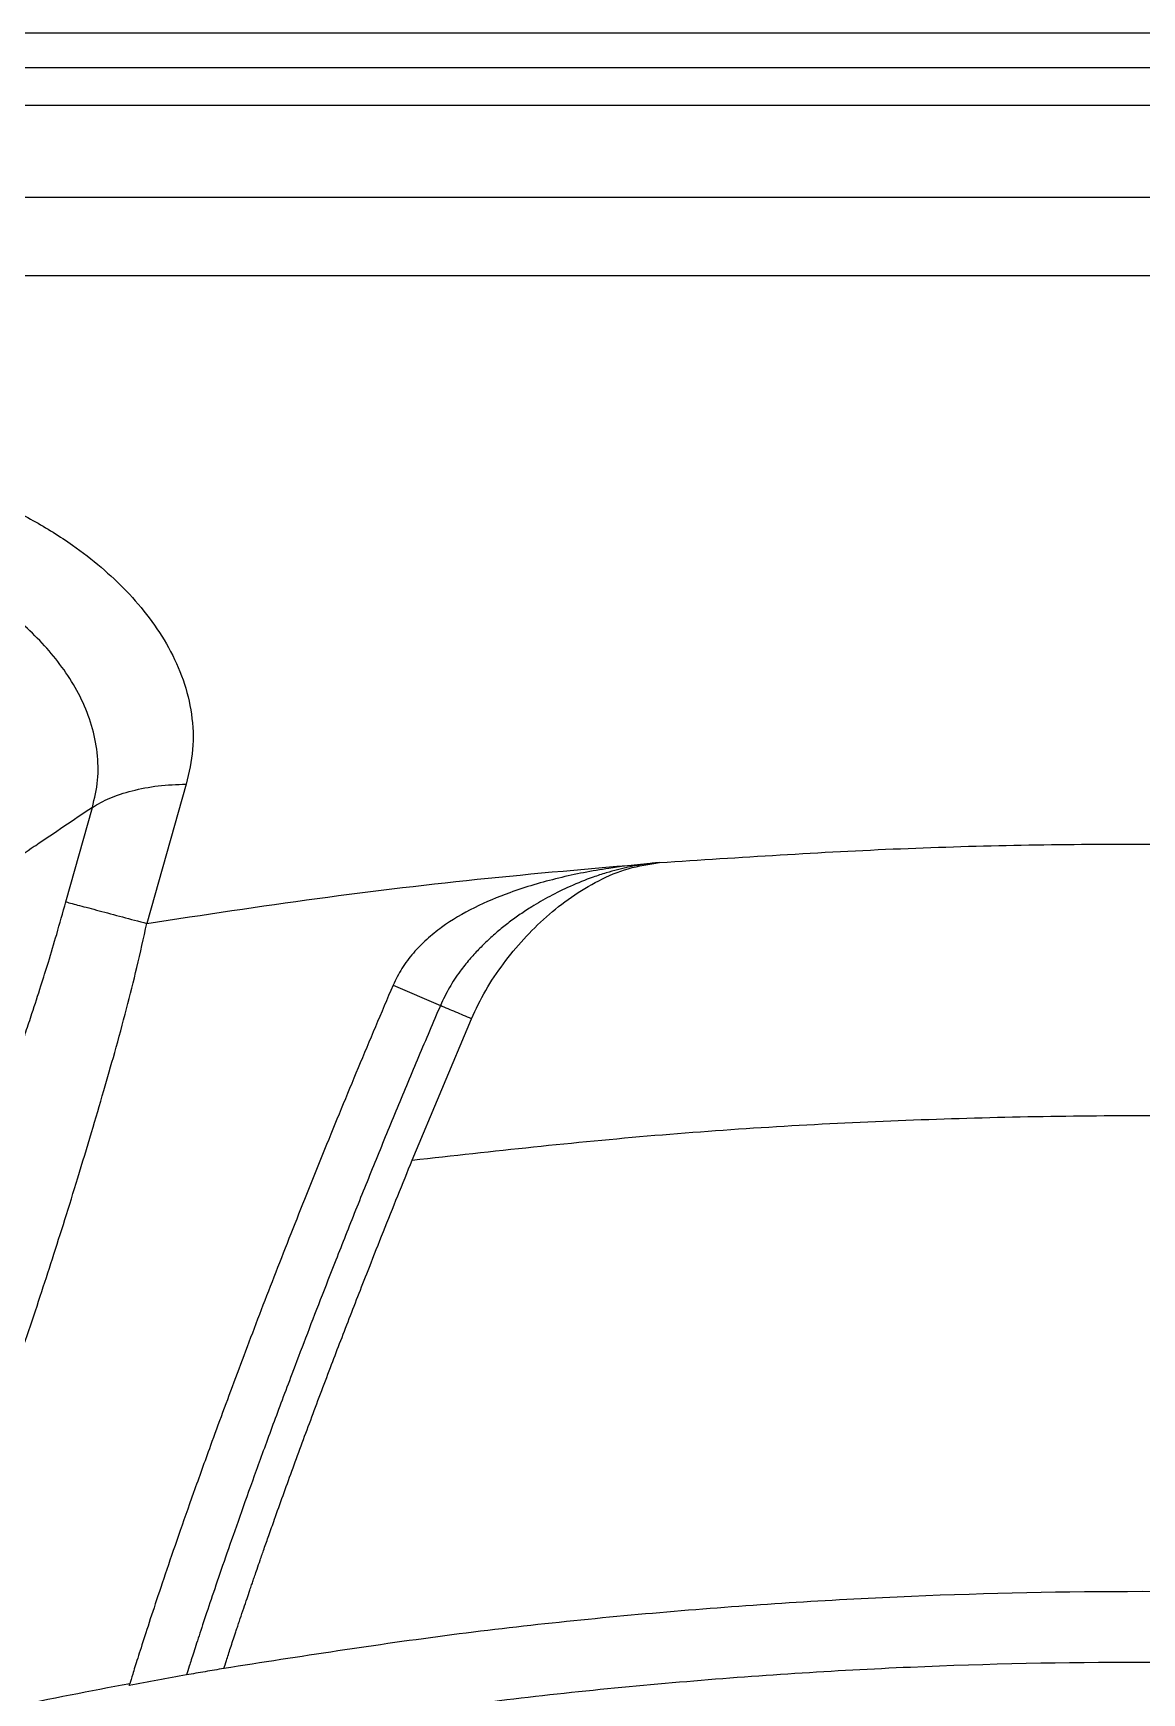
# Model space of a CAD drawing. Extents: x 943 to 1030, y 781 to 934.
# Drawn here: x 980.83 to 986.75, y 881.44 to 890.31 of the extents above; entities that cross this region are included whole.
import ezdxf

# ---------------------------------------------------------------- set-up
doc = ezdxf.new("R2010")
doc.units = 0
doc.header["$MEASUREMENT"] = 0
doc.layers.add('1', color=4, linetype='Continuous')

# ---------------------------------------------------------------- blocks, each defined once
blk = doc.blocks.new('AIRA')
at = {"layer": '1', "color": 4, "linetype": 'Continuous', "lineweight": 25}
blk.add_line((84.1416, 87.1416), (3, 87.1416), dxfattribs=at)
at = {"layer": '1', "color": 3, "linetype": 'Continuous', "lineweight": 25}
for p, q in [((3.4171, 86.958), (83.7245, 86.958)), ((83.4478, 86.7551), (3.6938, 86.7551)), ((82.8146, 86.2636), (4.327, 86.2636)), ((82.3058, 85.8457), (4.8358, 85.8457)), ((38.4683, 83.1307), (38.2583, 82.3868)), ((37.8255, 82.502), (37.9676, 83.0066)), ((39.5723, 82.0566), (39.8251, 81.9483)), ((39.6753, 81.1232), (39.9905, 81.8774))]:
    blk.add_line(p, q, dxfattribs=at)
for points, knots in [([(36.4424, 84.8554), (36.526, 84.8528), (36.6937, 84.8475), (36.9427, 84.806), (37.187, 84.7418), (37.4243, 84.6538), (37.6511, 84.5435), (37.8484, 84.4208), (38.0141, 84.2928), (38.152, 84.1633), (38.2743, 84.0206), (38.3782, 83.8623), (38.4568, 83.6897), (38.502, 83.5057), (38.5112, 83.3151), (38.4826, 83.1922), (38.4683, 83.1307)], [0, 0, 0, 0, 0.08297, 0.166462, 0.250083, 0.333593, 0.417503, 0.500166, 0.563936, 0.625214, 0.687725, 0.750222, 0.812696, 0.875145, 0.937572, 1, 1, 1, 1]), ([(37.9676, 83.0066), (37.9789, 83.0547), (38.0015, 83.1509), (37.997, 83.3), (37.9671, 83.4451), (37.9129, 83.5833), (37.8393, 83.7119), (37.7502, 83.8302), (37.6488, 83.9382), (37.5005, 84.0683), (37.2946, 84.2054), (37.0543, 84.3146), (36.8338, 84.3806), (36.6396, 84.418), (36.5082, 84.423), (36.4424, 84.4255)], [0, 0, 0, 0, 0.06245, 0.124906, 0.187382, 0.249874, 0.312382, 0.374904, 0.437434, 0.499968, 0.624933, 0.749913, 0.833282, 0.916644, 1, 1, 1, 1]), ([(37.9676, 83.0066), (37.9968, 83.0237), (38.0552, 83.058), (38.1767, 83.0973), (38.316, 83.125), (38.4176, 83.1288), (38.4683, 83.1307)], [0, 0, 0, 0, 0.2501749, 0.500317, 0.750635, 1, 1, 1, 1]), ([(37.9675, 83.0067), (37.8663, 82.9384), (37.7627, 82.8684), (37.6169, 82.7696), (37.5651, 82.7344), (37.5043, 82.6933), (37.4489, 82.6559), (37.3998, 82.6228), (37.3621, 82.5973)], [0, 0, 0, 0, 0.499998, 0.51203, 0.72574, 0.757301, 0.813532, 1, 1, 1, 1]), ([(40.9956, 82.7117), (41.4244, 82.74), (42.2818, 82.7967), (43.5708, 82.818), (44.8598, 82.7968), (45.7173, 82.7401), (46.1461, 82.7118)], [0, 0, 0, 0, 0.250014, 0.500001, 0.749957, 1, 1, 1, 1]), ([(38.2583, 82.3868), (38.5609, 82.4329), (39.1664, 82.5252), (40.0793, 82.6335), (40.6901, 82.6856), (40.9956, 82.7117)], [0, 0, 0, 0, 0.333104, 0.666353, 1, 1, 1, 1]), ([(40.9956, 82.7117), (40.905, 82.7029), (40.7239, 82.6852), (40.4558, 82.6327), (40.2152, 82.5628), (40.0053, 82.4748), (39.8576, 82.3882), (39.7511, 82.3027), (39.6794, 82.2297), (39.6171, 82.1482), (39.5872, 82.0872), (39.5723, 82.0566)], [0, 0, 0, 0, 0.166726, 0.333438, 0.500114, 0.625121, 0.750051, 0.812557, 0.875053, 0.937534, 1, 1, 1, 1]), ([(40.9956, 82.7117), (40.988, 82.711), (40.9729, 82.7098), (40.939, 82.7061), (40.8907, 82.6994), (40.831, 82.6881), (40.7698, 82.6737), (40.707, 82.6561), (40.6219, 82.6281), (40.5206, 82.5876), (40.4114, 82.5341), (40.3232, 82.483), (40.2515, 82.436), (40.1925, 82.3932), (40.1355, 82.3477), (40.0808, 82.2994), (40.029, 82.2484), (39.9784, 82.1927), (39.9252, 82.1256), (39.8707, 82.0446), (39.8404, 81.9807), (39.8251, 81.9483)], [0, 0, 0, 0, 0.015619, 0.0313, 0.070104, 0.115978, 0.156249, 0.199509, 0.249996, 0.340483, 0.423812, 0.500032, 0.550078, 0.60008, 0.650063, 0.700044, 0.750038, 0.799749, 0.854671, 0.926233, 1, 1, 1, 1]), ([(39.9905, 81.8774), (40.015, 81.9287), (40.0638, 82.0313), (40.1595, 82.1729), (40.2676, 82.3046), (40.3891, 82.4244), (40.5228, 82.5306), (40.6689, 82.6184), (40.8267, 82.6864), (40.9393, 82.7033), (40.9956, 82.7117)], [0, 0, 0, 0, 0.124996, 0.250046, 0.375048, 0.500041, 0.625089, 0.750135, 0.87503, 1, 1, 1, 1]), ([(37.0266, 80.0859), (37.0541, 80.1647), (37.1057, 80.3128), (37.1765, 80.5253), (37.2385, 80.7057), (37.2887, 80.8521), (37.3357, 80.9898), (37.3876, 81.1425), (37.4342, 81.2796), (37.4755, 81.4015), (37.5078, 81.4968), (37.5437, 81.603), (37.5746, 81.6946), (37.5967, 81.7608), (37.6192, 81.828), (37.6503, 81.922), (37.6905, 82.046), (37.7348, 82.1869), (37.7796, 82.3362), (37.8095, 82.4441), (37.8255, 82.502)], [0, 0, 0, 0, 0.105281, 0.197812, 0.275104, 0.336763, 0.383416, 0.448162, 0.527044, 0.552659, 0.597931, 0.643769, 0.682075, 0.709188, 0.724044, 0.763358, 0.822637, 0.8729, 0.931736, 1, 1, 1, 1]), ([(37.8255, 82.502), (37.8481, 82.496), (37.8942, 82.4837), (38.0007, 82.4554), (38.125, 82.4223), (38.2144, 82.3985), (38.2583, 82.3868)], [0, 0, 0, 0, 0.245125, 0.5, 0.754875, 1, 1, 1, 1]), ([(37.4846, 79.8073), (37.5068, 79.8666), (37.5529, 79.9901), (37.6197, 80.187), (37.6876, 80.3901), (37.7548, 80.5967), (37.8215, 80.8072), (37.8912, 81.0325), (37.9607, 81.2623), (38.0266, 81.4858), (38.0895, 81.7061), (38.1491, 81.9253), (38.207, 82.1556), (38.2409, 82.3083), (38.2583, 82.3868)], [0, 0, 0, 0, 0.07851, 0.163255, 0.249627, 0.32959, 0.412492, 0.49833, 0.590644, 0.674332, 0.749405, 0.835356, 0.9153, 1, 1, 1, 1]), ([(39.5723, 82.0566), (39.5096, 81.9089), (39.3843, 81.6136), (39.2057, 81.1779), (39.0356, 80.753), (38.8762, 80.3437), (38.7289, 79.955), (38.6063, 79.6225), (38.5063, 79.3438), (38.4254, 79.1134), (38.3547, 78.9068), (38.2946, 78.727), (38.2455, 78.5763), (38.2078, 78.4581), (38.1802, 78.3699), (38.1712, 78.3408), (38.1667, 78.3263)], [0, 0, 0, 0, 0.083337, 0.166672, 0.250006, 0.333339, 0.416669, 0.499992, 0.562498, 0.625003, 0.687504, 0.750006, 0.812504, 0.875004, 0.937502, 1, 1, 1, 1]), ([(39.8251, 81.9483), (39.7862, 81.857), (39.7084, 81.6746), (39.5943, 81.4007), (39.4818, 81.1266), (39.3715, 80.8528), (39.2719, 80.6015), (39.1831, 80.3742), (39.1047, 80.1705), (39.0191, 79.9452), (38.9298, 79.7059), (38.8404, 79.4613), (38.7614, 79.2406), (38.6921, 79.0431), (38.6323, 78.8691), (38.5816, 78.7187), (38.5399, 78.5922), (38.5071, 78.4913), (38.4825, 78.4144), (38.4737, 78.3868), (38.4694, 78.3729)], [0, 0, 0, 0, 0.049977, 0.099852, 0.149594, 0.199353, 0.249322, 0.291047, 0.332783, 0.374515, 0.437048, 0.499541, 0.562019, 0.624506, 0.687022, 0.749573, 0.812158, 0.874766, 0.937382, 1, 1, 1, 1]), ([(39.9905, 81.8774), (39.9629, 81.8892), (39.9076, 81.913), (39.8526, 81.9365), (39.8251, 81.9483)], [0, 0, 0, 0, 0.49995, 1, 1, 1, 1]), ([(39.6753, 81.1232), (40.1065, 81.1709), (40.9693, 81.2663), (42.2695, 81.3425), (43.5714, 81.37), (44.8728, 81.3427), (46.1724, 81.2664), (47.0348, 81.171), (47.4662, 81.1233)], [0, 0, 0, 0, 0.166613, 0.333391, 0.500121, 0.666743, 0.833278, 1, 1, 1, 1]), ([(38.6692, 78.4074), (38.6734, 78.4204), (38.6819, 78.4468), (38.7034, 78.5131), (38.7228, 78.5721), (38.7353, 78.6096), (38.7393, 78.6218), (38.7435, 78.6343), (38.7477, 78.6471), (38.7521, 78.6603), (38.7611, 78.687), (38.7743, 78.7263), (38.7916, 78.7776), (38.8058, 78.8196), (38.8169, 78.852), (38.8257, 78.8779), (38.8353, 78.9058), (38.8477, 78.9419), (38.8641, 78.989), (38.8849, 79.0486), (38.9102, 79.1208), (38.9434, 79.2144), (38.9839, 79.3279), (39.0313, 79.4588), (39.0806, 79.5935), (39.1315, 79.7311), (39.1839, 79.8711), (39.251, 80.0485), (39.3364, 80.2712), (39.4325, 80.5173), (39.5203, 80.739), (39.5971, 80.9309), (39.6494, 81.0594), (39.6753, 81.1232)], [0, 0, 0, 0, 0.06727, 0.136673, 0.199514, 0.207867, 0.216248, 0.224658, 0.233096, 0.241563, 0.250058, 0.283565, 0.312003, 0.335372, 0.349572, 0.360921, 0.3735, 0.389658, 0.411409, 0.437061, 0.466614, 0.500068, 0.546049, 0.590306, 0.632837, 0.673645, 0.712731, 0.750092, 0.81442, 0.8775, 0.918888, 0.959718, 1, 1, 1, 1]), ([(48.4724, 78.4074), (48.0669, 78.4708), (47.2559, 78.5977), (46.0308, 78.723), (44.8019, 78.8009), (43.5708, 78.8263), (42.3396, 78.8009), (41.1108, 78.723), (39.8856, 78.5976), (39.0747, 78.4708), (38.6692, 78.4074)], [0, 0, 0, 0, 0.124999, 0.249999, 0.375, 0.500001, 0.625003, 0.750003, 0.875002, 1, 1, 1, 1]), ([(38.4694, 78.3729), (38.4184, 78.3639), (38.3166, 78.3458), (38.2149, 78.327), (38.164, 78.3175)], [0, 0, 0, 0, 0.5, 1, 1, 1, 1]), ([(38.6692, 78.4074), (38.6359, 78.4018), (38.5693, 78.3904), (38.5027, 78.3788), (38.4694, 78.3729)], [0, 0, 0, 0, 0.5, 1, 1, 1, 1]), ([(38.6507, 78.0165), (39.0575, 78.0822), (39.8711, 78.2137), (41.1009, 78.3437), (42.3346, 78.4244), (43.5708, 78.4508), (44.807, 78.4244), (46.0407, 78.3437), (47.2705, 78.2136), (48.0841, 78.0822), (48.4909, 78.0165)], [0, 0, 0, 0, 0.124999, 0.249998, 0.374998, 0.499999, 0.625, 0.750001, 0.875001, 1, 1, 1, 1]), ([(38.1667, 78.3263), (37.9551, 78.2856), (37.5318, 78.2044), (37.1114, 78.1092), (36.9013, 78.0616)], [0, 0, 0, 0, 0.5, 1, 1, 1, 1]), ([(38.164, 78.3175), (38.1645, 78.319), (38.1654, 78.3219), (38.1663, 78.3248), (38.1667, 78.3263)], [0, 0, 0, 0, 0.5, 1, 1, 1, 1])]:
    blk.add_open_spline(points, degree=3, knots=knots, dxfattribs=at)

msp = doc.modelspace()

# ---------------------------------------------------------------- block references
at = {"layer": '1'}
msp.add_blockref('AIRA', (943.1775, 803.1658), dxfattribs=at)

doc.saveas('drawing.dxf')
